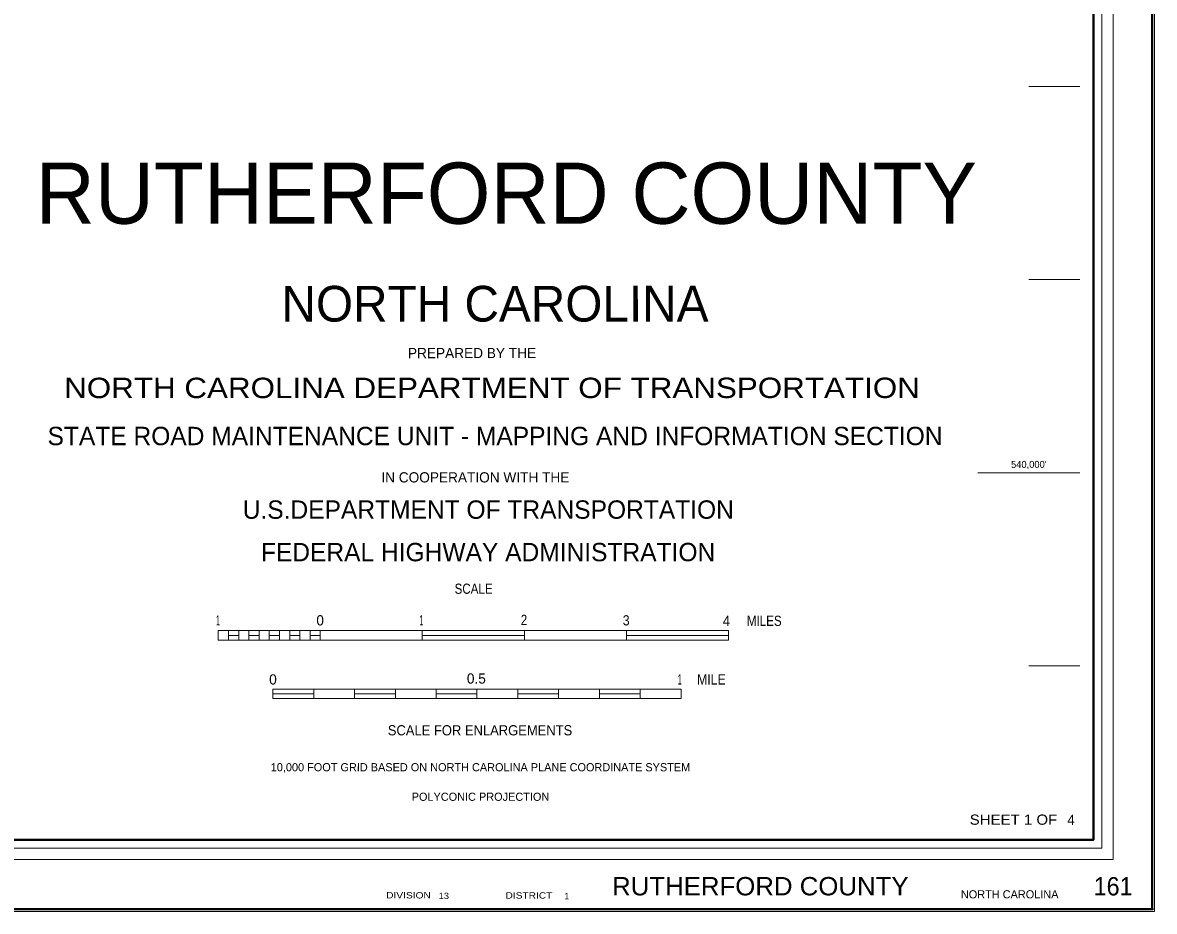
# Model space of a CAD drawing. Extents: x 291519 to 395883, y 157671 to 390095.
# Drawn here: x 378029 to 395883, y 157671 to 171695 of the extents above; entities that cross this region are included whole.
import ezdxf
from ezdxf.enums import TextEntityAlignment as Align

# ---------------------------------------------------------------- set-up
doc = ezdxf.new("R2010")
doc.units = 0
doc.header["$LTSCALE"] = 50
doc.header["$PDMODE"] = 32
doc.header["$PDSIZE"] = 25
for name, color, linetype, lineweight in [('1', 7, 'Continuous', 25), ('20', 7, 'Continuous', 40), ('61', 7, 'Continuous', 13)]:
    doc.layers.add(name, color=color, linetype=linetype, lineweight=lineweight)
doc.layers.add('12', color=7, linetype='Continuous')

msp = doc.modelspace()

# ---------------------------------------------------------------- linework, layer by layer
at = {"layer": '1', "lineweight": 13}
msp.add_lwpolyline([(395883.04, 157671.15), (299252.39, 157671.15), (299252.39, 214068.2), (395883.04, 214068.2)], close=True, dxfattribs=at)
at = {"layer": '1'}
msp.add_point((395848.03, 157706.16), dxfattribs=at)
at = {"layer": '20', "lineweight": 13}
for p, q in [((381115.83, 162101.28), (382725.18, 162101.28)), ((381115.83, 161951.53), (381115.83, 162101.28)), ((381115.83, 161951.53), (382725.18, 161951.53)), ((381276.77, 161951.53), (381276.77, 162101.28)), ((381276.77, 162026.4), (381437.7, 162026.4)), ((381437.7, 161951.53), (381437.7, 162101.28)), ((381598.63, 161951.53), (381598.63, 162101.28)), ((381598.63, 162026.4), (381759.57, 162026.4)), ((381759.57, 161951.53), (381759.57, 162101.28)), ((381920.5, 161951.53), (381920.5, 162101.28)), ((381920.5, 162026.4), (382081.44, 162026.4)), ((382081.44, 161951.53), (382081.44, 162101.28)), ((382242.37, 161951.53), (382242.37, 162101.28)), ((382242.37, 162026.4), (382403.31, 162026.4)), ((382403.31, 161951.53), (382403.31, 162101.28)), ((382564.24, 161951.53), (382564.24, 162101.28)), ((382564.24, 162026.4), (382725.18, 162026.4)), ((382725.18, 161951.53), (382725.18, 162101.28)), ((382725.18, 162101.28), (384334.52, 162101.28)), ((382725.18, 161951.53), (384334.52, 161951.53)), ((384334.52, 161951.53), (384334.52, 162101.28)), ((384334.52, 162026.4), (385943.86, 162026.4)), ((385943.86, 161951.53), (385943.86, 162101.28)), ((387553.21, 161951.53), (387553.21, 162101.28)), ((387553.21, 162026.4), (389162.55, 162026.4)), ((389162.55, 161951.53), (389162.55, 162101.28)), ((381978.35, 161029.62), (381978.35, 161179.37)), ((381978.35, 161104.5), (382622.09, 161104.5)), ((382622.09, 161029.62), (382622.09, 161179.37)), ((383265.82, 161029.62), (383265.82, 161179.37)), ((383265.82, 161104.5), (383909.56, 161104.5)), ((383909.56, 161029.62), (383909.56, 161179.37)), ((384553.3, 161029.62), (384553.3, 161179.37)), ((384553.3, 161104.5), (385197.04, 161104.5)), ((385197.04, 161029.62), (385197.04, 161179.37)), ((385840.77, 161029.62), (385840.77, 161179.37)), ((385840.77, 161104.5), (386484.51, 161104.5)), ((386484.51, 161029.62), (386484.51, 161179.37)), ((387128.25, 161029.62), (387128.25, 161179.37)), ((387128.25, 161104.5), (387771.99, 161104.5)), ((387771.99, 161029.62), (387771.99, 161179.37)), ((388415.72, 161029.62), (388415.72, 161179.37)), ((381978.35, 161029.62), (382622.09, 161029.62)), ((382622.09, 161029.62), (383265.82, 161029.62)), ((383265.82, 161029.62), (383909.56, 161029.62)), ((383909.56, 161029.62), (384553.3, 161029.62)), ((384553.3, 161029.62), (385197.04, 161029.62)), ((385197.04, 161029.62), (385840.77, 161029.62)), ((385840.77, 161029.62), (386484.51, 161029.62)), ((386484.51, 161029.62), (387128.25, 161029.62)), ((387128.25, 161029.62), (387771.99, 161029.62)), ((387771.99, 161029.62), (388415.72, 161029.62))]:
    msp.add_line(p, q, dxfattribs=at)
at = {"layer": '20'}
for points in [[(299287.39, 214033.2), (395848.03, 214033.2), (395848.03, 157706.16), (299287.39, 157706.16)], [(302475.25, 212924.23), (394922.53, 212924.23), (394922.53, 158797.87), (302475.25, 158797.87)]]:
    msp.add_lwpolyline(points, close=True, dxfattribs=at)
at = {"layer": '20', "lineweight": 13}
msp.add_lwpolyline([(302166.06, 213249.7), (302166.06, 158488.59), (302344.61, 158667.26), (302344.61, 213054.87), (395053.13, 213054.87), (395053.13, 158667.26), (302344.61, 158667.26), (302166.06, 158488.59), (395231.72, 158488.59), (395231.72, 213249.7)], close=True, dxfattribs=at)
for points in [[(384334.52, 162101.28), (385943.86, 162101.28), (387553.21, 162101.28), (389162.55, 162101.28)], [(384334.52, 161951.53), (385943.86, 161951.53), (387553.21, 161951.53), (389162.55, 161951.53)], [(381978.35, 161179.37), (382622.09, 161179.37), (383265.82, 161179.37), (383909.56, 161179.37), (384553.3, 161179.37), (385197.04, 161179.37), (385840.77, 161179.37), (386484.51, 161179.37), (387128.25, 161179.37), (387771.99, 161179.37), (388415.72, 161179.37)]]:
    msp.add_lwpolyline(points, dxfattribs=at)
at = {"layer": '61'}
for p, q in [((393904.8, 170688), (394709.3, 170688)), ((393904.8, 167640), (394709.3, 167640)), ((393904.8, 161544), (394709.3, 161544))]:
    msp.add_line(p, q, dxfattribs=at)
for points in [[(393100.3, 164592), (393104.3, 164592), (393108.3, 164592), (393112.3, 164592), (393116.3, 164592), (393120.3, 164592), (393124.3, 164592), (393128.3, 164592), (393132.3, 164592), (393136.3, 164592), (393140.3, 164592), (393144.3, 164592), (393148.3, 164592), (393152.3, 164592), (393156.3, 164592), (393160.3, 164592), (393164.3, 164592), (393168.3, 164592), (393172.3, 164592), (393176.3, 164592), (393180.3, 164592), (393184.3, 164592), (393188.3, 164592), (393192.3, 164592), (393196.3, 164592), (393200.3, 164592), (393204.3, 164592), (393208.3, 164592), (393212.3, 164592), (393216.3, 164592), (393220.3, 164592), (393224.3, 164592), (393228.3, 164592), (393232.3, 164592), (393236.3, 164592), (393240.3, 164592), (393244.3, 164592), (393248.3, 164592), (393252.3, 164592), (393256.3, 164592), (393260.3, 164592), (393264.3, 164592), (393268.3, 164592), (393272.3, 164592), (393276.3, 164592), (393280.3, 164592), (393284.3, 164592), (393288.3, 164592), (393292.3, 164592), (393296.3, 164592), (393300.3, 164592), (393304.3, 164592), (393308.3, 164592), (393312.3, 164592), (393316.3, 164592), (393320.3, 164592), (393324.3, 164592), (393328.3, 164592), (393332.3, 164592), (393336.3, 164592), (393340.3, 164592), (393344.3, 164592), (393348.3, 164592), (393352.3, 164592), (393356.3, 164592), (393360.3, 164592), (393364.3, 164592), (393368.3, 164592), (393372.3, 164592), (393376.3, 164592), (393380.3, 164592), (393384.3, 164592), (393388.3, 164592), (393392.3, 164592), (393396.3, 164592), (393400.3, 164592), (393404.3, 164592), (393408.3, 164592), (393412.3, 164592), (393416.3, 164592), (393420.3, 164592), (393424.3, 164592), (393428.3, 164592), (393432.3, 164592), (393436.3, 164592), (393440.3, 164592), (393444.3, 164592), (393448.3, 164592), (393452.3, 164592), (393456.3, 164592), (393460.3, 164592), (393464.3, 164592), (393468.3, 164592), (393472.3, 164592), (393476.3, 164592), (393480.3, 164592), (393484.3, 164592), (393488.3, 164592), (393492.3, 164592), (393496.3, 164592)], [(393496.3, 164592), (393500.3, 164592), (393504.3, 164592), (393508.3, 164592), (393512.3, 164592), (393516.3, 164592), (393520.3, 164592), (393524.3, 164592), (393528.3, 164592), (393532.3, 164592), (393536.3, 164592), (393540.3, 164592), (393544.3, 164592), (393548.3, 164592), (393552.3, 164592), (393556.3, 164592), (393560.3, 164592), (393564.3, 164592), (393568.3, 164592), (393572.3, 164592), (393576.3, 164592), (393580.3, 164592), (393584.3, 164592), (393588.3, 164592), (393592.3, 164592), (393596.3, 164592), (393600.3, 164592), (393604.3, 164592), (393608.3, 164592), (393612.3, 164592), (393616.3, 164592), (393620.3, 164592), (393624.3, 164592), (393628.3, 164592), (393632.3, 164592), (393636.3, 164592), (393640.3, 164592), (393644.3, 164592), (393648.3, 164592), (393652.3, 164592), (393656.3, 164592), (393660.3, 164592), (393664.3, 164592), (393668.3, 164592), (393672.3, 164592), (393676.3, 164592), (393680.3, 164592), (393684.3, 164592), (393688.3, 164592), (393692.3, 164592), (393696.3, 164592), (393700.3, 164592), (393704.3, 164592), (393708.3, 164592), (393712.3, 164592), (393716.3, 164592), (393720.3, 164592), (393724.3, 164592), (393728.3, 164592), (393732.3, 164592), (393736.3, 164592), (393740.3, 164592), (393744.3, 164592), (393748.3, 164592), (393752.3, 164592), (393756.3, 164592), (393760.3, 164592), (393764.3, 164592), (393768.3, 164592), (393772.3, 164592), (393776.3, 164592), (393780.3, 164592), (393784.3, 164592), (393788.3, 164592), (393792.3, 164592), (393796.3, 164592), (393800.3, 164592), (393804.3, 164592), (393808.3, 164592), (393812.3, 164592), (393816.3, 164592), (393820.3, 164592), (393824.3, 164592), (393828.3, 164592), (393832.3, 164592), (393836.3, 164592), (393840.3, 164592), (393844.3, 164592), (393848.3, 164592), (393852.3, 164592), (393856.3, 164592), (393860.3, 164592), (393864.3, 164592), (393868.3, 164592), (393872.3, 164592), (393876.3, 164592), (393880.3, 164592), (393884.3, 164592), (393888.3, 164592), (393892.3, 164592)], [(393892.3, 164592), (393896.3, 164592), (393900.3, 164592), (393904.3, 164592), (393908.3, 164592), (393912.3, 164592), (393916.3, 164592), (393920.3, 164592), (393924.3, 164592), (393928.3, 164592), (393932.3, 164592), (393936.3, 164592), (393940.3, 164592), (393944.3, 164592), (393948.3, 164592), (393952.3, 164592), (393956.3, 164592), (393960.3, 164592), (393964.3, 164592), (393968.3, 164592), (393972.3, 164592), (393976.3, 164592), (393980.3, 164592), (393984.3, 164592), (393988.3, 164592), (393992.3, 164592), (393996.3, 164592), (394000.3, 164592), (394004.3, 164592), (394008.3, 164592), (394012.3, 164592), (394016.3, 164592), (394020.3, 164592), (394024.3, 164592), (394028.3, 164592), (394032.3, 164592), (394036.3, 164592), (394040.3, 164592), (394044.3, 164592), (394048.3, 164592), (394052.3, 164592), (394056.3, 164592), (394060.3, 164592), (394064.3, 164592), (394068.3, 164592), (394072.3, 164592), (394076.3, 164592), (394080.3, 164592), (394084.3, 164592), (394088.3, 164592), (394092.3, 164592), (394096.3, 164592), (394100.3, 164592), (394104.3, 164592), (394108.3, 164592), (394112.3, 164592), (394116.3, 164592), (394120.3, 164592), (394124.3, 164592), (394128.3, 164592), (394132.3, 164592), (394136.3, 164592), (394140.3, 164592), (394144.3, 164592), (394148.3, 164592), (394152.3, 164592), (394156.3, 164592), (394160.3, 164592), (394164.3, 164592), (394168.3, 164592), (394172.3, 164592), (394176.3, 164592), (394180.3, 164592), (394184.3, 164592), (394188.3, 164592), (394192.3, 164592), (394196.3, 164592), (394200.3, 164592), (394204.3, 164592), (394208.3, 164592), (394212.3, 164592), (394216.3, 164592), (394220.3, 164592), (394224.3, 164592), (394228.3, 164592), (394232.3, 164592), (394236.3, 164592), (394240.3, 164592), (394244.3, 164592), (394248.3, 164592), (394252.3, 164592), (394256.3, 164592), (394260.3, 164592), (394264.3, 164592), (394268.3, 164592), (394272.3, 164592), (394276.3, 164592), (394280.3, 164592), (394284.3, 164592), (394288.3, 164592)], [(394288.3, 164592), (394292.3, 164592), (394296.3, 164592), (394300.3, 164592), (394304.3, 164592), (394308.3, 164592), (394312.3, 164592), (394316.3, 164592), (394320.3, 164592), (394324.3, 164592), (394328.3, 164592), (394332.3, 164592), (394336.3, 164592), (394340.3, 164592), (394344.3, 164592), (394348.3, 164592), (394352.3, 164592), (394356.3, 164592), (394360.3, 164592), (394364.3, 164592), (394368.3, 164592), (394372.3, 164592), (394376.3, 164592), (394380.3, 164592), (394384.3, 164592), (394388.3, 164592), (394392.3, 164592), (394396.3, 164592), (394400.3, 164592), (394404.3, 164592), (394408.3, 164592), (394412.3, 164592), (394416.3, 164592), (394420.3, 164592), (394424.3, 164592), (394428.3, 164592), (394432.3, 164592), (394436.3, 164592), (394440.3, 164592), (394444.3, 164592), (394448.3, 164592), (394452.3, 164592), (394456.3, 164592), (394460.3, 164592), (394464.3, 164592), (394468.3, 164592), (394472.3, 164592), (394476.3, 164592), (394480.3, 164592), (394484.3, 164592), (394488.3, 164592), (394492.3, 164592), (394496.3, 164592), (394500.3, 164592), (394504.3, 164592), (394508.3, 164592), (394512.3, 164592), (394516.3, 164592), (394520.3, 164592), (394524.3, 164592), (394528.3, 164592), (394532.3, 164592), (394536.3, 164592), (394540.3, 164592), (394544.3, 164592), (394548.3, 164592), (394552.3, 164592), (394556.3, 164592), (394560.3, 164592), (394564.3, 164592), (394568.3, 164592), (394572.3, 164592), (394576.3, 164592), (394580.3, 164592), (394584.3, 164592), (394588.3, 164592), (394592.3, 164592), (394596.3, 164592), (394600.3, 164592), (394604.3, 164592), (394608.3, 164592), (394612.3, 164592), (394616.3, 164592), (394620.3, 164592), (394624.3, 164592), (394628.3, 164592), (394632.3, 164592), (394636.3, 164592), (394640.3, 164592), (394644.3, 164592), (394648.3, 164592), (394652.3, 164592), (394656.3, 164592), (394660.3, 164592), (394664.3, 164592), (394668.3, 164592), (394672.3, 164592), (394676.3, 164592), (394680.3, 164592), (394684.3, 164592)], [(394684.3, 164592), (394688.3, 164592), (394692.3, 164592), (394696.3, 164592), (394700.3, 164592), (394704.3, 164592), (394709.3, 164592)]]:
    msp.add_lwpolyline(points, dxfattribs=at)

# ---------------------------------------------------------------- texts
at = {"layer": '12'}
msp.add_text('   RUTHERFORD COUNTY  ', height=965.6, dxfattribs=at).set_placement((385481.16, 168521.02), align=Align.CENTER)
for s, height, rotation, p in [('NORTH CAROLINA', 563.3, 0.007, (385481.2, 166978.33)), ('PREPARED BY THE', 161, 0.006, (385118.41, 166400.53)), ('STATE ROAD MAINTENANCE UNIT - MAPPING AND INFORMATION SECTION', 289.7, 0.002, (385481.57, 165027.53)), ('IN COOPERATION WITH THE', 161, 0.007, (385171.14, 164439.44)), ('U.S.DEPARTMENT OF TRANSPORTATION', 289.7, 0.006, (385374.92, 163866.43)), ('FEDERAL HIGHWAY ADMINISTRATION', 289.7, 0.006, (385371.49, 163195.71))]:
    msp.add_text(s, height=height, rotation=rotation, dxfattribs=at).set_placement(p, align=Align.CENTER)
at = {"layer": '12', "width": 1.15}
msp.add_text('NORTH CAROLINA DEPARTMENT OF TRANSPORTATION', height=321.8, rotation=0.007, dxfattribs=at).set_placement((385433.61, 165770.79), align=Align.CENTER)
at = {"layer": '20'}
for s, height, width, p in [('SCALE', 161, 0.85, (385143.6, 162682.09)), ('1', 161, 0.5, (381111.15, 162183.27)), ('1', 161, 0.5, (384319.77, 162183.27)), ('2', 161, 0.85, (385938.53, 162190.5)), ('3', 161, 0.9, (387550.06, 162183.27)), ('4', 161, 0.95, (389132.69, 162176.04)), ('MILES', 161, 0.85, (389729.11, 162175.86)), ('1', 161, 0.5, (388395.58, 161250.7)), ('MILE', 161, 0.9, (388894.21, 161250.99)), ('SCALE FOR ENLARGEMENTS', 161, 0.95, (385244.78, 160448.25)), ('SHEET 1 OF', 160.9, 1.1, (393660.39, 159038.17)), ('RUTHERFORD COUNTY  ', 289.7, 1.05, (389779.85, 157923.45)), ('161', 289.7, 0.95, (395232.16, 157922.11)), ('DIVISION', 100, 1.2, (384116.37, 157875.11)), ('DISTRICT', 100, 1.2, (386016.73, 157872.81))]:
    msp.add_text(s, height=height, dxfattribs=dict(at, width=width)).set_placement(p, align=Align.CENTER)
for s, height, p in [('0', 161, (382722.69, 162183.27)), ('0', 161, (381978.35, 161250.7)), ('0.5', 161, (385186.96, 161265.16)), ('4  ', 160.9, (394628.51, 159034.26))]:
    msp.add_text(s, height=height, dxfattribs=at).set_placement(p, align=Align.CENTER)
for s, rotation, p in [('10,000 FOOT GRID BASED ON NORTH CAROLINA PLANE COORDINATE SYSTEM', 359.995, (385251.89, 159881.44)), ('POLYCONIC PROJECTION', 0.001, (385252.05, 159415.66))]:
    msp.add_text(s, height=128.7, rotation=rotation, dxfattribs=at).set_placement(p, align=Align.CENTER)
for s, width, p in [('13', 1.1, (384592.09, 157865.86)), (' 1', 0.95, (386541.82, 157862.41))]:
    msp.add_text(s, height=100, dxfattribs=dict(at, width=width)).set_placement(p)
msp.add_text('NORTH CAROLINA', height=128.7, dxfattribs=at).set_placement((392830.8, 157876))
at = {"layer": '61'}
msp.add_text("540,000'", height=110, dxfattribs=at).set_placement((393902.15, 164669.59), align=Align.CENTER)

doc.saveas('drawing.dxf')
